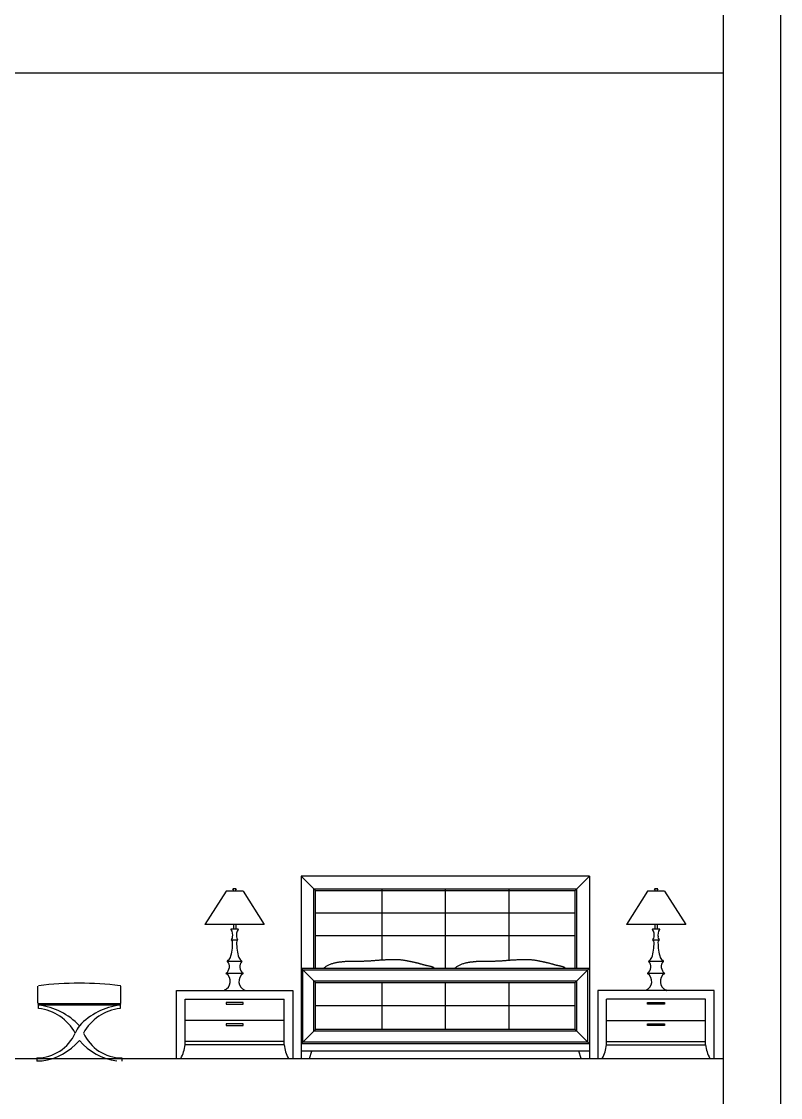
# Model space of a CAD drawing. Header units: inches. Extents: x 11.2 to 54.2, y 16.2 to 41.
# Drawn here: x 27.68 to 32.16, y 27.8 to 34.15 of the extents above; entities that cross this region are included whole.
import ezdxf

# ---------------------------------------------------------------- set-up
doc = ezdxf.new("R2010")
doc.units = ezdxf.units.IN
doc.header["$MEASUREMENT"] = 0
for name, color, linetype in [('1', 1, 'Continuous'), ('4', 4, 'Continuous'), ('kadrbm', 4, 'Continuous')]:
    doc.layers.add(name, color=color, linetype=linetype)

# ---------------------------------------------------------------- blocks, each defined once
blk = doc.blocks.new('kadrbm')
at = {"layer": 'kadrbm', "color": 4}
blk.add_lwpolyline([(0, 0), (0, 24.7972), (21, 24.7972), (21, 0), (0, 0)], close=True, dxfattribs=at)
blk.add_lwpolyline([(20.6631, 0.3257), (20.6631, 24.4603), (0.3369, 24.4603), (0.3369, 0.3257), (20.6631, 0.3257)], dxfattribs=at)

msp = doc.modelspace()

# ---------------------------------------------------------------- linework, layer by layer
at = {"layer": '1'}
for p, q in [((31.029, 29.1077), (29.329, 29.1077)), ((29.329, 29.1077), (29.329, 28.0336)), ((29.414, 29.0227), (29.329, 29.1077)), ((30.944, 29.0227), (31.029, 29.1077)), ((31.029, 29.1077), (31.029, 28.0336)), ((28.8865, 29.0185), (28.7615, 28.8235)), ((28.9865, 29.0185), (28.8865, 29.0185)), ((28.9465, 29.0336), (28.9265, 29.0336)), ((28.9865, 29.0185), (29.1114, 28.8235)), ((29.404, 29.0327), (30.954, 29.0327)), ((29.404, 28.5664), (29.404, 29.0327)), ((29.414, 29.0227), (30.944, 29.0227)), ((29.414, 28.5664), (29.414, 29.0227)), ((29.804, 29.0277), (29.804, 28.6146)), ((30.179, 29.0277), (30.179, 28.5664)), ((30.554, 29.0277), (30.554, 28.6129)), ((30.944, 28.5664), (30.944, 29.0227)), ((30.954, 28.5664), (30.954, 29.0327)), ((31.3715, 29.0185), (31.2465, 28.8235)), ((31.4715, 29.0185), (31.3715, 29.0185)), ((31.4315, 29.0336), (31.4115, 29.0336)), ((31.4715, 29.0185), (31.5964, 28.8235)), ((30.944, 28.8891), (29.414, 28.8891)), ((29.1114, 28.8235), (28.7615, 28.8235)), ((28.9575, 28.7951), (28.9155, 28.7951)), ((28.929, 28.8235), (28.929, 28.7951)), ((28.944, 28.8235), (28.944, 28.7951)), ((31.5964, 28.8235), (31.2465, 28.8235)), ((31.4425, 28.7951), (31.4005, 28.7951)), ((31.414, 28.8235), (31.414, 28.7951)), ((31.429, 28.8235), (31.429, 28.7951)), ((28.9185, 28.7325), (28.9544, 28.7325)), ((30.944, 28.7555), (29.414, 28.7555)), ((31.4035, 28.7325), (31.4394, 28.7325)), ((28.979, 28.6056), (28.894, 28.6056)), ((31.464, 28.6056), (31.379, 28.6056)), ((29.329, 28.5664), (31.029, 28.5664)), ((29.414, 28.4814), (29.329, 28.5664)), ((29.339, 28.5564), (31.019, 28.5564)), ((29.339, 28.1291), (29.339, 28.5564)), ((30.944, 28.4814), (31.029, 28.5664)), ((31.019, 28.1291), (31.019, 28.5564)), ((28.9865, 28.5336), (28.8865, 28.5336)), ((29.404, 28.4914), (30.954, 28.4914)), ((29.404, 28.1941), (29.404, 28.4914)), ((29.414, 28.4814), (30.944, 28.4814)), ((29.414, 28.2041), (29.414, 28.4814)), ((29.804, 28.4814), (29.804, 28.2041)), ((30.179, 28.4814), (30.179, 28.2041)), ((30.554, 28.4814), (30.554, 28.2041)), ((30.944, 28.2041), (30.944, 28.4814)), ((30.954, 28.1941), (30.954, 28.4914)), ((31.4715, 28.5336), (31.3715, 28.5336)), ((27.777, 28.361), (27.777, 28.4588)), ((28.265, 28.361), (28.265, 28.4584)), ((28.594, 28.4336), (29.279, 28.4336)), ((28.594, 28.0336), (28.594, 28.4336)), ((29.279, 28.4336), (29.279, 28.0336)), ((31.764, 28.4336), (31.079, 28.4336)), ((31.079, 28.4336), (31.079, 28.0336)), ((31.764, 28.0336), (31.764, 28.4336)), ((27.781, 28.357), (28.261, 28.357)), ((27.781, 28.3274), (27.781, 28.349)), ((27.781, 28.349), (28.261, 28.349)), ((28.261, 28.349), (28.261, 28.3274)), ((28.644, 28.3836), (29.229, 28.3836)), ((28.644, 28.1136), (28.644, 28.3836)), ((29.229, 28.1136), (29.229, 28.3836)), ((31.714, 28.3836), (31.129, 28.3836)), ((31.129, 28.1136), (31.129, 28.3836)), ((31.714, 28.1136), (31.714, 28.3836)), ((30.944, 28.3428), (29.414, 28.3428)), ((29.229, 28.2581), (28.644, 28.2581)), ((31.129, 28.2581), (31.714, 28.2581)), ((29.414, 28.2041), (29.329, 28.1191)), ((30.954, 28.1941), (29.404, 28.1941)), ((30.944, 28.2041), (29.414, 28.2041)), ((30.944, 28.2041), (31.029, 28.1191)), ((29.229, 28.1336), (28.644, 28.1336)), ((29.229, 28.1136), (28.644, 28.1136)), ((31.029, 28.1191), (29.329, 28.1191)), ((31.019, 28.1291), (29.339, 28.1291)), ((31.129, 28.1336), (31.714, 28.1336)), ((31.129, 28.1136), (31.714, 28.1136)), ((27.771, 28.037), (27.771, 28.017)), ((28.271, 28.037), (28.271, 28.017)), ((31.029, 28.0764), (29.329, 28.0764)), ((29.379, 28.0336), (29.3909, 28.0764)), ((30.979, 28.0336), (30.9671, 28.0764)), ((27.801, 28.017), (27.771, 28.017)), ((27.801, 28.017), (27.801, 28.0202))]:
    msp.add_line(p, q, dxfattribs=at)
for points in [[(29.4614, 28.5664), (29.4639, 28.5681), (29.467, 28.5703), (29.4702, 28.5725), (29.4736, 28.5747), (29.4771, 28.577), (29.4807, 28.5792), (29.4844, 28.5814), (29.4883, 28.5836), (29.4924, 28.5856), (29.4966, 28.5876), (29.501, 28.5894), (29.5055, 28.5911), (29.5101, 28.5927), (29.5148, 28.5941), (29.5195, 28.5954), (29.5241, 28.5966), (29.5287, 28.5977), (29.5332, 28.5987), (29.5376, 28.5996), (29.5417, 28.6003), (29.5457, 28.601), (29.5495, 28.6016), (29.553, 28.6021), (29.5564, 28.6025), (29.5597, 28.6028), (29.5629, 28.6032), (29.566, 28.6035), (29.569, 28.6037), (29.572, 28.604), (29.575, 28.6043), (29.578, 28.6046), (29.581, 28.6049), (29.5839, 28.6052), (29.5869, 28.6055), (29.5898, 28.6059), (29.5926, 28.6062), (29.5954, 28.6065), (29.5982, 28.6067), (29.6008, 28.607), (29.6034, 28.6072), (29.6058, 28.6074), (29.6083, 28.6075), (29.6107, 28.6076), (29.6131, 28.6077), (29.6156, 28.6077), (29.6182, 28.6077), (29.621, 28.6077), (29.624, 28.6077), (29.6272, 28.6076), (29.6307, 28.6075), (29.6346, 28.6075), (29.6387, 28.6073), (29.643, 28.6072), (29.6474, 28.6071), (29.6518, 28.607), (29.6563, 28.6069), (29.6606, 28.6068), (29.6648, 28.6068), (29.6687, 28.6067), (29.6723, 28.6067), (29.6756, 28.6067), (29.6785, 28.6068), (29.6812, 28.6068), (29.6837, 28.6069), (29.6862, 28.6071), (29.6886, 28.6072), (29.691, 28.6073), (29.6936, 28.6075), (29.6964, 28.6077), (29.6994, 28.6078), (29.7027, 28.608), (29.7064, 28.6082), (29.7102, 28.6083), (29.7143, 28.6085), (29.7185, 28.6087), (29.7228, 28.6089), (29.7272, 28.6091), (29.7316, 28.6093), (29.7359, 28.6095), (29.7402, 28.6098), (29.7443, 28.61), (29.7483, 28.6103), (29.7522, 28.6106), (29.7561, 28.6109), (29.76, 28.6112), (29.7638, 28.6115), (29.7677, 28.6118), (29.7716, 28.6122), (29.7757, 28.6125), (29.7798, 28.6128), (29.784, 28.6132), (29.7884, 28.6135), (29.7928, 28.6138), (29.7973, 28.6141), (29.8019, 28.6144), (29.8064, 28.6147), (29.8109, 28.615), (29.8154, 28.6152), (29.8198, 28.6154), (29.8242, 28.6156), (29.8284, 28.6158), (29.8325, 28.6159), (29.8365, 28.616), (29.8403, 28.6161), (29.8441, 28.6162), (29.8477, 28.6162), (29.8513, 28.6163), (29.8547, 28.6163), (29.8581, 28.6164), (29.8613, 28.6165), (29.8644, 28.6166), (29.8675, 28.6167), (29.8705, 28.6168), (29.8735, 28.6169), (29.8765, 28.617), (29.8796, 28.617), (29.8827, 28.6171), (29.886, 28.6171), (29.8893, 28.6171), (29.8928, 28.617), (29.8965, 28.6169), (29.9004, 28.6168), (29.9043, 28.6166), (29.9084, 28.6163), (29.9125, 28.616), (29.9167, 28.6156), (29.9208, 28.6152), (29.925, 28.6148), (29.929, 28.6142), (29.933, 28.6137), (29.9369, 28.6131), (29.9407, 28.6124), (29.9443, 28.6117), (29.9478, 28.611), (29.9512, 28.6103), (29.9545, 28.6096), (29.9576, 28.6089), (29.9606, 28.6082), (29.9635, 28.6076), (29.9663, 28.607), (29.9689, 28.6064), (29.9714, 28.6059), (29.9738, 28.6054), (29.9762, 28.605), (29.9785, 28.6045), (29.9808, 28.6041), (29.9831, 28.6036), (29.9854, 28.6032), (29.9878, 28.6027), (29.9903, 28.6022), (29.9928, 28.6017), (29.9955, 28.6012), (29.9982, 28.6006), (30.001, 28.6), (30.0039, 28.5993), (30.0068, 28.5986), (30.0098, 28.5979), (30.0129, 28.5972), (30.0159, 28.5964), (30.019, 28.5955), (30.0221, 28.5947), (30.0252, 28.5938), (30.0283, 28.5929), (30.0313, 28.592), (30.0343, 28.5912), (30.0372, 28.5903), (30.0401, 28.5894), (30.0428, 28.5886), (30.0453, 28.5879), (30.0478, 28.5872), (30.05, 28.5865), (30.0522, 28.586), (30.0542, 28.5854), (30.0562, 28.5849), (30.0581, 28.5845), (30.06, 28.584), (30.062, 28.5836), (30.064, 28.5831), (30.0662, 28.5826), (30.0684, 28.5822), (30.0708, 28.5816), (30.0734, 28.5811), (30.0761, 28.5805), (30.0789, 28.5799), (30.0817, 28.5793), (30.0846, 28.5786), (30.0874, 28.578), (30.0903, 28.5773), (30.0931, 28.5766), (30.0959, 28.5759), (30.0986, 28.5751), (30.1015, 28.5741), (30.1046, 28.5727), (30.1084, 28.5705), (30.1129, 28.5673), (30.1141, 28.5664)], [(30.2347, 28.5664), (30.2372, 28.5681), (30.2403, 28.5703), (30.2436, 28.5725), (30.2469, 28.5747), (30.2504, 28.577), (30.254, 28.5792), (30.2577, 28.5814), (30.2616, 28.5836), (30.2657, 28.5856), (30.2699, 28.5876), (30.2743, 28.5894), (30.2788, 28.5911), (30.2834, 28.5927), (30.2881, 28.5941), (30.2928, 28.5954), (30.2975, 28.5966), (30.3021, 28.5977), (30.3066, 28.5987), (30.3109, 28.5996), (30.3151, 28.6003), (30.319, 28.601), (30.3228, 28.6016), (30.3264, 28.6021), (30.3298, 28.6025), (30.3331, 28.6028), (30.3362, 28.6032), (30.3393, 28.6035), (30.3424, 28.6037), (30.3454, 28.604), (30.3483, 28.6043), (30.3513, 28.6046), (30.3543, 28.6049), (30.3573, 28.6052), (30.3602, 28.6055), (30.3631, 28.6059), (30.366, 28.6062), (30.3688, 28.6065), (30.3715, 28.6067), (30.3741, 28.607), (30.3767, 28.6072), (30.3792, 28.6074), (30.3816, 28.6075), (30.384, 28.6076), (30.3864, 28.6077), (30.3889, 28.6077), (30.3915, 28.6077), (30.3943, 28.6077), (30.3973, 28.6077), (30.4005, 28.6076), (30.4041, 28.6075), (30.4079, 28.6075), (30.412, 28.6073), (30.4163, 28.6072), (30.4207, 28.6071), (30.4252, 28.607), (30.4296, 28.6069), (30.4339, 28.6068), (30.4381, 28.6068), (30.442, 28.6067), (30.4457, 28.6067), (30.4489, 28.6067), (30.4518, 28.6068), (30.4545, 28.6068), (30.4571, 28.6069), (30.4595, 28.6071), (30.4619, 28.6072), (30.4644, 28.6073), (30.4669, 28.6075), (30.4697, 28.6077), (30.4727, 28.6078), (30.4761, 28.608), (30.4797, 28.6082), (30.4836, 28.6083), (30.4876, 28.6085), (30.4918, 28.6087), (30.4962, 28.6089), (30.5005, 28.6091), (30.5049, 28.6093), (30.5092, 28.6095), (30.5135, 28.6098), (30.5176, 28.61), (30.5216, 28.6103), (30.5256, 28.6106), (30.5294, 28.6109), (30.5333, 28.6112), (30.5372, 28.6115), (30.541, 28.6118), (30.545, 28.6122), (30.549, 28.6125), (30.5531, 28.6128), (30.5574, 28.6132), (30.5617, 28.6135), (30.5662, 28.6138), (30.5707, 28.6141), (30.5752, 28.6144), (30.5797, 28.6147), (30.5843, 28.615), (30.5888, 28.6152), (30.5932, 28.6154), (30.5975, 28.6156), (30.6017, 28.6158), (30.6058, 28.6159), (30.6098, 28.616), (30.6137, 28.6161), (30.6174, 28.6162), (30.6211, 28.6162), (30.6246, 28.6163), (30.6281, 28.6163), (30.6314, 28.6164), (30.6346, 28.6165), (30.6378, 28.6166), (30.6408, 28.6167), (30.6439, 28.6168), (30.6469, 28.6169), (30.6499, 28.617), (30.6529, 28.617), (30.6561, 28.6171), (30.6593, 28.6171), (30.6627, 28.6171), (30.6662, 28.617), (30.6699, 28.6169), (30.6737, 28.6168), (30.6777, 28.6166), (30.6817, 28.6163), (30.6858, 28.616), (30.69, 28.6156), (30.6942, 28.6152), (30.6983, 28.6148), (30.7024, 28.6142), (30.7064, 28.6137), (30.7102, 28.6131), (30.714, 28.6124), (30.7176, 28.6117), (30.7212, 28.611), (30.7245, 28.6103), (30.7278, 28.6096), (30.7309, 28.6089), (30.734, 28.6082), (30.7368, 28.6076), (30.7396, 28.607), (30.7422, 28.6064), (30.7447, 28.6059), (30.7471, 28.6054), (30.7495, 28.605), (30.7518, 28.6045), (30.7541, 28.6041), (30.7564, 28.6036), (30.7587, 28.6032), (30.7611, 28.6027), (30.7636, 28.6022), (30.7661, 28.6017), (30.7688, 28.6012), (30.7715, 28.6006), (30.7744, 28.6), (30.7772, 28.5993), (30.7802, 28.5986), (30.7832, 28.5979), (30.7862, 28.5972), (30.7893, 28.5964), (30.7923, 28.5955), (30.7954, 28.5947), (30.7985, 28.5938), (30.8016, 28.5929), (30.8047, 28.592), (30.8077, 28.5912), (30.8106, 28.5903), (30.8134, 28.5894), (30.8161, 28.5886), (30.8187, 28.5879), (30.8211, 28.5872), (30.8234, 28.5865), (30.8255, 28.586), (30.8275, 28.5854), (30.8295, 28.5849), (30.8314, 28.5845), (30.8334, 28.584), (30.8353, 28.5836), (30.8373, 28.5831), (30.8395, 28.5826), (30.8417, 28.5822), (30.8442, 28.5816), (30.8467, 28.5811), (30.8494, 28.5805), (30.8522, 28.5799), (30.855, 28.5793), (30.8579, 28.5786), (30.8608, 28.578), (30.8636, 28.5773), (30.8665, 28.5766), (30.8692, 28.5759), (30.872, 28.5751), (30.8748, 28.5741), (30.878, 28.5727), (30.8817, 28.5705), (30.8862, 28.5673), (30.8874, 28.5664)]]:
    msp.add_lwpolyline(points, dxfattribs=at)
for points in [[(28.8865, 28.3536), (28.9865, 28.3536), (28.9865, 28.3636), (28.8865, 28.3636)], [(31.4715, 28.3536), (31.3715, 28.3536), (31.3715, 28.3636), (31.4715, 28.3636)], [(28.8865, 28.2281), (28.9865, 28.2281), (28.9865, 28.2381), (28.8865, 28.2381)], [(31.4715, 28.2281), (31.3715, 28.2281), (31.3715, 28.2381), (31.4715, 28.2381)]]:
    msp.add_lwpolyline(points, close=True, dxfattribs=at)
for centre, radius, start, end in [((28.9092, 29.0187), 0.0228, 359.55976, 40.85001), ((28.9637, 29.0187), 0.0228, 139.14999, 180.44024), ((31.3942, 29.0187), 0.0228, 359.55976, 40.85001), ((31.4487, 29.0187), 0.0228, 139.14999, 180.44024), ((28.9155, 28.7941), 0.001, 90, 270), ((28.8688, 28.7602), 0.0571, 349.3774, 35.15863), ((29.0042, 28.7602), 0.0571, 144.84137, 190.6226), ((28.9575, 28.7941), 0.001, 270, 90), ((31.4005, 28.7941), 0.001, 90, 270), ((31.3538, 28.7602), 0.0571, 349.3774, 35.15863), ((31.4892, 28.7602), 0.0571, 144.84137, 190.6226), ((31.4425, 28.7941), 0.001, 270, 90), ((28.9185, 28.7335), 0.001, 90, 270), ((28.904, 28.7496), 0.0209, 313.97264, 0.25029), ((28.904, 28.7175), 0.0209, 359.74971, 46.02736), ((28.9689, 28.7496), 0.0209, 179.74971, 226.02736), ((28.9689, 28.7175), 0.0209, 133.97264, 180.25029), ((28.9544, 28.7335), 0.001, 270, 90), ((31.4035, 28.7335), 0.001, 90, 270), ((31.389, 28.7496), 0.0209, 313.97264, 0.25029), ((31.389, 28.7175), 0.0209, 359.74971, 46.02736), ((31.4539, 28.7496), 0.0209, 179.74971, 226.02736), ((31.4539, 28.7175), 0.0209, 133.97264, 180.25029), ((31.4394, 28.7335), 0.001, 270, 90), ((28.6174, 28.7169), 0.3075, 343.11212, 0.0909), ((29.2555, 28.7169), 0.3075, 179.9091, 196.88788), ((31.1024, 28.7169), 0.3075, 343.11212, 0.0909), ((31.7405, 28.7169), 0.3075, 179.9091, 196.88788), ((28.8571, 28.5741), 0.0485, 307.311, 40.45799), ((28.894, 28.6066), 0.001, 90, 270), ((28.853, 28.6617), 0.0679, 307.17322, 329.86397), ((29.02, 28.6617), 0.0679, 210.13603, 232.82678), ((29.0159, 28.5741), 0.0485, 139.54201, 232.689), ((28.979, 28.6066), 0.001, 270, 90), ((31.3421, 28.5741), 0.0485, 307.311, 40.45799), ((31.379, 28.6066), 0.001, 90, 270), ((31.338, 28.6617), 0.0679, 307.17322, 329.86397), ((31.505, 28.6617), 0.0679, 210.13603, 232.82678), ((31.5009, 28.5741), 0.0485, 139.54201, 232.689), ((31.464, 28.6066), 0.001, 270, 90), ((28.021, 26.4966), 1.9804, 83.03908, 96.96092), ((28.8553, 28.4873), 0.0558, 292.2524, 56.09492), ((28.8865, 28.5346), 0.001, 90, 270), ((29.0176, 28.4873), 0.0558, 123.90508, 247.7476), ((28.9865, 28.5346), 0.001, 270, 90), ((31.3403, 28.4873), 0.0558, 292.2524, 56.09492), ((31.3715, 28.5346), 0.001, 90, 270), ((31.5026, 28.4873), 0.0558, 123.90508, 247.7476), ((31.4715, 28.5346), 0.001, 270, 90), ((28.261, 28.4584), 0.004, 0, 90), ((28.8765, 28.4346), 0.001, 90, 270), ((28.9965, 28.4346), 0.001, 270, 90), ((31.3615, 28.4346), 0.001, 90, 270), ((31.4815, 28.4346), 0.001, 270, 90), ((27.781, 28.361), 0.004, 180, 270), ((27.781, 28.353), 0.004, 90, 270), ((27.7347, 27.9583), 0.3922, 43.11353, 83.2156), ((28.3074, 27.9583), 0.3922, 96.7844, 136.88647), ((28.261, 28.361), 0.004, 270, 0), ((28.261, 28.353), 0.004, 270, 90), ((27.751, 28.049), 0.28, 28.59214, 83.84936), ((28.291, 28.049), 0.28, 96.15064, 151.40786), ((28.196, 28.1006), 0.2155, 144.28974, 157.52412), ((27.7696, 28.2869), 0.25, 270.33493, 335.42527), ((28.2725, 28.2869), 0.25, 204.57473, 269.66507), ((27.7595, 28.359), 0.3413, 276.98295, 320.00452), ((28.2825, 28.359), 0.3413, 219.99548, 263.01705), ((28.4346, 28.1351), 0.2105, 331.16401, 354.12794), ((29.4384, 28.1351), 0.2105, 185.87206, 208.83599), ((30.9196, 28.1351), 0.2105, 331.16401, 354.12794), ((31.9234, 28.1351), 0.2105, 185.87206, 208.83599)]:
    msp.add_arc(centre, radius, start, end, dxfattribs=at)
at = {"layer": '4'}
for p, q in [((11.4922, 33.843), (31.8184, 33.843)), ((11.4922, 28.0336), (31.8184, 28.0336))]:
    msp.add_line(p, q, dxfattribs=at)

# ---------------------------------------------------------------- block references
at = {"layer": 'kadrbm'}
msp.add_blockref('kadrbm', (11.1553, 16.2093), dxfattribs=at)

doc.saveas('drawing.dxf')
